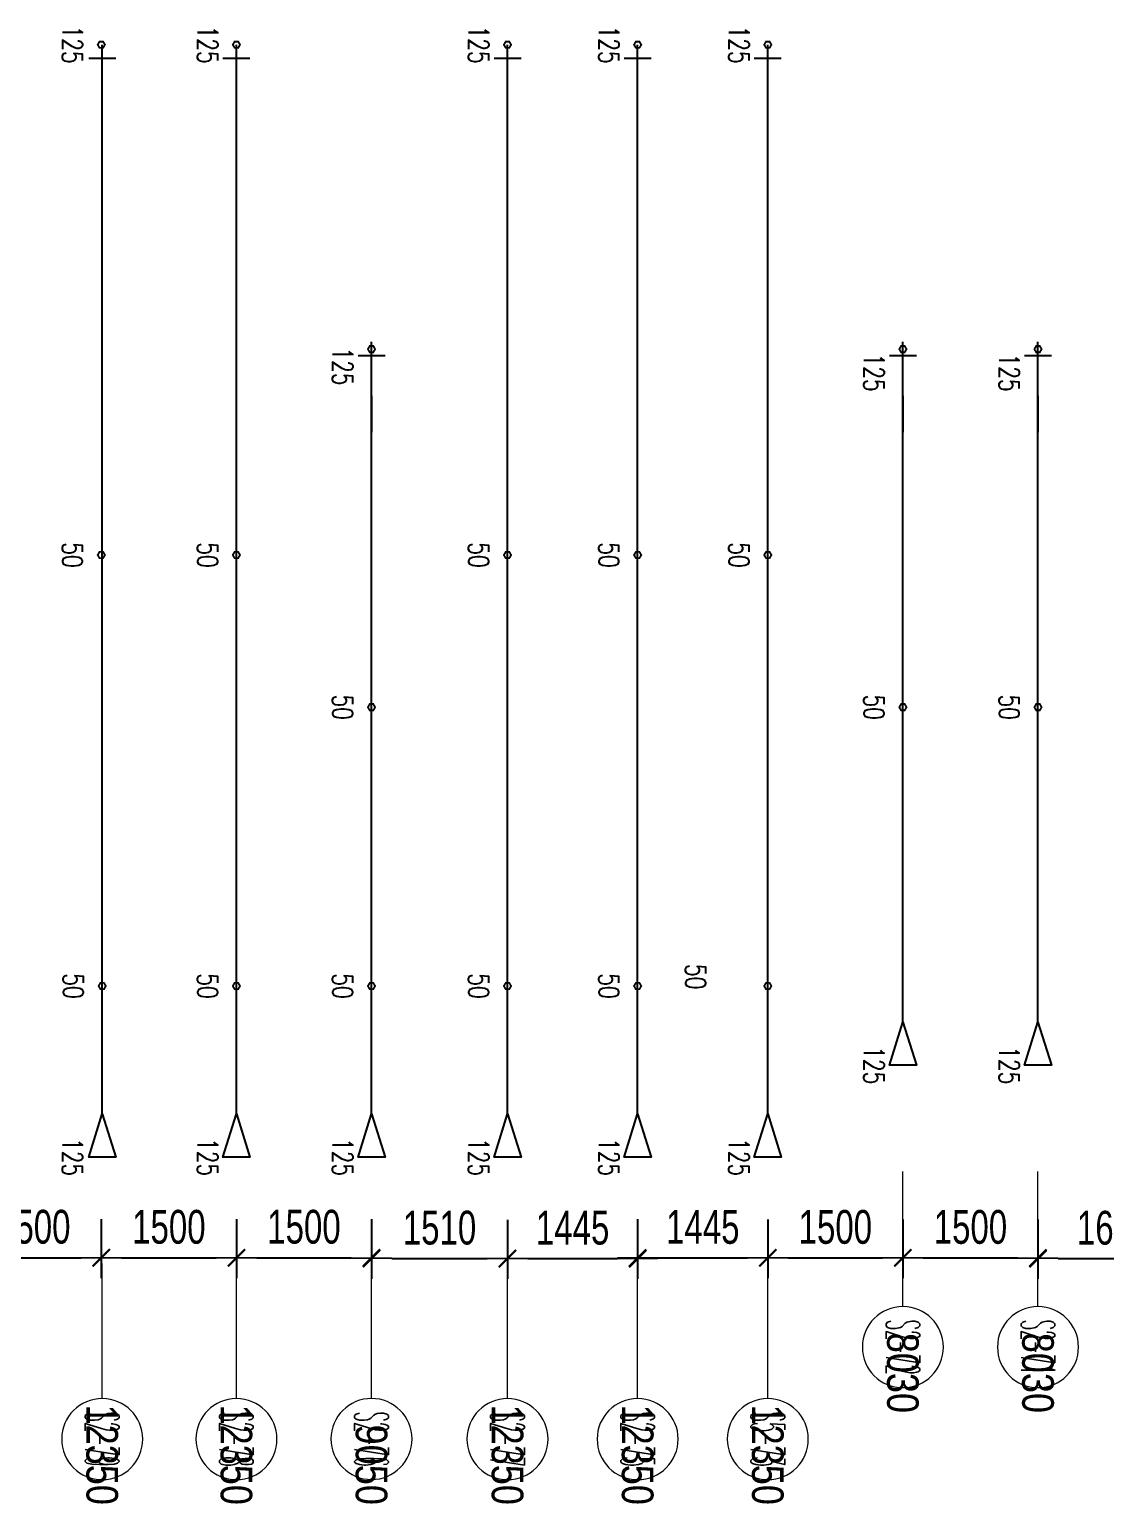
# Model space of a CAD drawing. Header units: millimetres. Extents: x 131700 to 589785, y -24154 to 46087.
# Drawn here: x 521002 to 532950, y 3405 to 19769 of the extents above; entities that cross this region are included whole.
import ezdxf
from ezdxf.enums import TextEntityAlignment as Align

# ---------------------------------------------------------------- set-up
doc = ezdxf.new("R2010")
doc.units = ezdxf.units.MM
doc.layers.get('0').update_dxf_attribs({"lineweight": 20})
doc.layers.get('Defpoints').update_dxf_attribs({"color": 151, "lineweight": 9})
doc.layers.add('ARES_TAG', color=3, linetype='Continuous')
doc.layers.add('NDC_S_TENDON', color=10, linetype='Continuous')
doc.layers.add('Current_plane_Column', color=7, linetype='Continuous', true_color=0x4b00ff)
doc.layers.add('NDC_LCAP', color=87, linetype='Continuous', plot=False)
for name, color, linetype, lineweight in [('NDC_S-ANNO', 7, 'Continuous', 20), ('NDC_S-TENDON', 6, 'Continuous', 35), ('NDC_S_DIM', 1, 'Continuous', 15), ('NDC_S_SYMBOL', 1, 'Continuous', 15)]:
    doc.layers.add(name, color=color, linetype=linetype, lineweight=lineweight)
doc.styles.add('ARES_BIGTEXT', font='VHARIALN.TTF')
doc.styles.add('ARES_ROMANS_0.36', font='romans.shx', dxfattribs={"width": 0.36, "bigfont": 'vns.shx'})
doc.styles.add('ARIAL', font='arial.ttf', dxfattribs={"width": 0.7})
doc.styles.add('NDC_ANNO', font='', dxfattribs={"width": 0.8})
doc.styles.get('NDC_ANNO').set_extended_font_data('Dotum')
doc.dimstyles.new('NDC_dim_150', dxfattribs={"dimscale": 150, "dimtxt": 2.5, "dimasz": 1.5, "dimexe": 1.5, "dimexo": 2.5, "dimgap": 1, "dimtad": 1, "dimdec": 0, "dimzin": 0, "dimdsep": 46, "dimtxsty": 'ARIAL', "dimblk": 'DIMMARK', "dimcen": 0.09, "dimdle": 1.2, "dimclrd": 1, "dimclre": 1, "dimclrt": 3, "dimadec": 0, "dimazin": 0, "dimtfac": 1, "dimtdec": 0, "dimtix": 1, "dimtofl": 0, "dimtmove": 0, "dimatfit": 3, "dimfxl": 4, "dimfxlon": 1, "dimtolj": 1, "dimtzin": 0, "dimarcsym": 0})

# ---------------------------------------------------------------- blocks, each defined once
blk = doc.blocks.new('*U691')
at = {"layer": 'NDC_S_SYMBOL', "color": 3}
blk.add_line((-8344, 0), (-6844, 0), dxfattribs=at)
blk.add_circle((-8794, 0), 450, dxfattribs=at)
at = {"layer": 'NDC_S_TENDON'}
for p, q in [((-4664, 0), (-3144, 0)), ((-3144, 0), (2787, 0)), ((2787, 0), (5686, 0)), ((5686, 0), (6686, 0)), ((6536, -150), (6536, 150))]:
    blk.add_line(p, q, dxfattribs=at)
blk.add_lwpolyline([(-5184, 0), (-5664, 150), (-5664, -150), (-5184, 0), (-4664, 0)], dxfattribs=at)
at = {"layer": 'ARES_TAG', "style": 'ARES_ROMANS_0.36', "width": 0.36}
blk.add_attdef('S3', text='', height=375, dxfattribs=at).set_placement((-8794, 0), align=Align.MIDDLE_CENTER)
at = {"layer": 'NDC_LCAP', "style": 'ARES_BIGTEXT'}
blk.add_attdef('L', text='', height=350, dxfattribs=at).set_placement((-9525, 0), align=Align.MIDDLE_RIGHT)
blk = doc.blocks.new('*U692')
at = {"layer": 'NDC_S_SYMBOL', "color": 3}
blk.add_line((-7323, 0), (-5823, 0), dxfattribs=at)
blk.add_circle((-7773, 0), 450, dxfattribs=at)
at = {"layer": 'NDC_S_TENDON'}
for p, q in [((-3644, 0), (-3144, 0)), ((-3144, 0), (2787, 0)), ((2787, 0), (2386, 0)), ((2386, 0), (3386, 0)), ((3236, -150), (3236, 150))]:
    blk.add_line(p, q, dxfattribs=at)
blk.add_lwpolyline([(-4164, 0), (-4644, 150), (-4644, -150), (-4164, 0), (-3644, 0)], dxfattribs=at)
at = {"layer": 'ARES_TAG', "style": 'ARES_ROMANS_0.36', "width": 0.36}
blk.add_attdef('S3', text='', height=375, dxfattribs=at).set_placement((-7773, 0), align=Align.MIDDLE_CENTER)
at = {"layer": 'NDC_LCAP', "style": 'ARES_BIGTEXT'}
blk.add_attdef('L', text='', height=350, dxfattribs=at).set_placement((-8504, 0), align=Align.MIDDLE_RIGHT)
blk = doc.blocks.new('*U699')
at = {"layer": 'NDC_S_SYMBOL', "color": 3}
blk.add_line((-7323, 0), (-5823, 0), dxfattribs=at)
blk.add_circle((-7773, 0), 450, dxfattribs=at)
at = {"layer": 'NDC_S_TENDON'}
for p, q in [((-3644, 0), (-3144, 0)), ((-3144, 0), (2787, 0)), ((2787, 0), (2386, 0)), ((2386, 0), (3386, 0)), ((3236, -150), (3236, 150))]:
    blk.add_line(p, q, dxfattribs=at)
blk.add_lwpolyline([(-4164, 0), (-4644, 150), (-4644, -150), (-4164, 0), (-3644, 0)], dxfattribs=at)
at = {"layer": 'ARES_TAG', "style": 'ARES_ROMANS_0.36', "width": 0.36}
blk.add_attdef('S3', text='', height=375, dxfattribs=at).set_placement((-7773, 0), align=Align.MIDDLE_CENTER)
at = {"layer": 'NDC_LCAP', "style": 'ARES_BIGTEXT'}
blk.add_attdef('L', text='', height=350, dxfattribs=at).set_placement((-8504, 0), align=Align.MIDDLE_RIGHT)
blk = doc.blocks.new('*U770')
at = {"layer": 'NDC_S_SYMBOL', "color": 3}
blk.add_line((-8344, 0), (-6844, 0), dxfattribs=at)
blk.add_circle((-8794, 0), 450, dxfattribs=at)
at = {"layer": 'NDC_S_TENDON'}
for p, q in [((-4664, 0), (-3144, 0)), ((-3144, 0), (2787, 0)), ((2787, 0), (5686, 0)), ((5686, 0), (6686, 0)), ((6536, -150), (6536, 150))]:
    blk.add_line(p, q, dxfattribs=at)
blk.add_lwpolyline([(-5184, 0), (-5664, 150), (-5664, -150), (-5184, 0), (-4664, 0)], dxfattribs=at)
at = {"layer": 'ARES_TAG', "style": 'ARES_ROMANS_0.36', "width": 0.36}
blk.add_attdef('S3', text='', height=375, dxfattribs=at).set_placement((-8794, 0), align=Align.MIDDLE_CENTER)
at = {"layer": 'NDC_LCAP', "style": 'ARES_BIGTEXT'}
blk.add_attdef('L', text='', height=350, dxfattribs=at).set_placement((-9525, 0), align=Align.MIDDLE_RIGHT)
blk = doc.blocks.new('*U759')
at = {"layer": 'NDC_S_SYMBOL', "color": 3}
blk.add_line((-8344, 0), (-6844, 0), dxfattribs=at)
blk.add_circle((-8794, 0), 450, dxfattribs=at)
at = {"layer": 'NDC_S_TENDON'}
for p, q in [((-4664, 0), (-3144, 0)), ((-3144, 0), (2787, 0)), ((2787, 0), (5686, 0)), ((5686, 0), (6686, 0)), ((6536, -150), (6536, 150))]:
    blk.add_line(p, q, dxfattribs=at)
blk.add_lwpolyline([(-5184, 0), (-5664, 150), (-5664, -150), (-5184, 0), (-4664, 0)], dxfattribs=at)
at = {"layer": 'ARES_TAG', "style": 'ARES_ROMANS_0.36', "width": 0.36}
blk.add_attdef('S3', text='', height=375, dxfattribs=at).set_placement((-8794, 0), align=Align.MIDDLE_CENTER)
at = {"layer": 'NDC_LCAP', "style": 'ARES_BIGTEXT'}
blk.add_attdef('L', text='', height=350, dxfattribs=at).set_placement((-9525, 0), align=Align.MIDDLE_RIGHT)
blk = doc.blocks.new('*U760')
at = {"layer": 'NDC_S_SYMBOL', "color": 3}
blk.add_line((-8344, 0), (-6844, 0), dxfattribs=at)
blk.add_circle((-8794, 0), 450, dxfattribs=at)
at = {"layer": 'NDC_S_TENDON'}
for p, q in [((-4664, 0), (-3144, 0)), ((-3144, 0), (2787, 0)), ((2787, 0), (5686, 0)), ((5686, 0), (6686, 0)), ((6536, -150), (6536, 150))]:
    blk.add_line(p, q, dxfattribs=at)
blk.add_lwpolyline([(-5184, 0), (-5664, 150), (-5664, -150), (-5184, 0), (-4664, 0)], dxfattribs=at)
at = {"layer": 'ARES_TAG', "style": 'ARES_ROMANS_0.36', "width": 0.36}
blk.add_attdef('S3', text='', height=375, dxfattribs=at).set_placement((-8794, 0), align=Align.MIDDLE_CENTER)
at = {"layer": 'NDC_LCAP', "style": 'ARES_BIGTEXT'}
blk.add_attdef('L', text='', height=350, dxfattribs=at).set_placement((-9525, 0), align=Align.MIDDLE_RIGHT)
blk = doc.blocks.new('*U697')
at = {"layer": 'NDC_S_SYMBOL', "color": 3}
blk.add_line((-8343, 0), (-6843, 0), dxfattribs=at)
blk.add_circle((-8793, 0), 450, dxfattribs=at)
at = {"layer": 'NDC_S_TENDON'}
for p, q in [((-4664, 0), (-3144, 0)), ((-3144, 0), (2787, 0)), ((2787, 0), (2386, 0)), ((2386, 0), (3386, 0)), ((3236, -150), (3236, 150))]:
    blk.add_line(p, q, dxfattribs=at)
blk.add_lwpolyline([(-5184, 0), (-5664, 150), (-5664, -150), (-5184, 0), (-4664, 0)], dxfattribs=at)
at = {"layer": 'ARES_TAG', "style": 'ARES_ROMANS_0.36', "width": 0.36}
blk.add_attdef('S3', text='', height=375, dxfattribs=at).set_placement((-8793, 0), align=Align.MIDDLE_CENTER)
at = {"layer": 'NDC_LCAP', "style": 'ARES_BIGTEXT'}
blk.add_attdef('L', text='', height=350, dxfattribs=at).set_placement((-9524, 0), align=Align.MIDDLE_RIGHT)
blk = doc.blocks.new('*U698')
at = {"layer": 'NDC_S_SYMBOL', "color": 3}
blk.add_line((-8344, 0), (-6844, 0), dxfattribs=at)
blk.add_circle((-8794, 0), 450, dxfattribs=at)
at = {"layer": 'NDC_S_TENDON'}
for p, q in [((-4664, 0), (-3144, 0)), ((-3144, 0), (2787, 0)), ((2787, 0), (5686, 0)), ((5686, 0), (6686, 0)), ((6536, -150), (6536, 150))]:
    blk.add_line(p, q, dxfattribs=at)
blk.add_lwpolyline([(-5184, 0), (-5664, 150), (-5664, -150), (-5184, 0), (-4664, 0)], dxfattribs=at)
at = {"layer": 'ARES_TAG', "style": 'ARES_ROMANS_0.36', "width": 0.36}
blk.add_attdef('S3', text='', height=375, dxfattribs=at).set_placement((-8794, 0), align=Align.MIDDLE_CENTER)
at = {"layer": 'NDC_LCAP', "style": 'ARES_BIGTEXT'}
blk.add_attdef('L', text='', height=350, dxfattribs=at).set_placement((-9525, 0), align=Align.MIDDLE_RIGHT)
blk = doc.blocks.new('TDY')
at = {"layer": 'NDC_S-TENDON', "linetype": 'Continuous'}
for points, elevation in [([(13090, 10100, 20, 20, 0), (13070, 10135, 20, 20, 0), (13030, 10135, 20, 20, 0), (13010, 10100, 20, 20, 0), (13030, 10065, 20, 20, 0), (13070, 10065, 20, 20, 0)], 2875), ([(13090, 10100, 20, 20, 0), (13070, 10135, 20, 20, 0), (13030, 10135, 20, 20, 0), (13010, 10100, 20, 20, 0), (13030, 10065, 20, 20, 0), (13070, 10065, 20, 20, 0)], 2875), ([(13090, 10100, 20, 20, 0), (13070, 10134, 20, 20, 0), (13030, 10134, 20, 20, 0), (13010, 10100, 20, 20, 0), (13030, 10065, 20, 20, 0), (13070, 10065, 20, 20, 0)], 2875), ([(13090, 10100, 20, 20, 0), (13070, 10134, 20, 20, 0), (13030, 10134, 20, 20, 0), (13010, 10100, 20, 20, 0), (13030, 10065, 20, 20, 0), (13070, 10065, 20, 20, 0)], 2875), ([(14590, 10100, 20, 20, 0), (14570, 10134, 20, 20, 0), (14530, 10134, 20, 20, 0), (14510, 10100, 20, 20, 0), (14530, 10065, 20, 20, 0), (14570, 10065, 20, 20, 0)], 2875), ([(14590, 10100, 20, 20, 0), (14570, 10134, 20, 20, 0), (14530, 10134, 20, 20, 0), (14510, 10100, 20, 20, 0), (14530, 10065, 20, 20, 0), (14570, 10065, 20, 20, 0)], 2875), ([(14590, 10099, 20, 20, 0), (14570, 10134, 20, 20, 0), (14530, 10134, 20, 20, 0), (14510, 10099, 20, 20, 0), (14530, 10065, 20, 20, 0), (14570, 10065, 20, 20, 0)], 2875), ([(14590, 10099, 20, 20, 0), (14570, 10134, 20, 20, 0), (14530, 10134, 20, 20, 0), (14510, 10099, 20, 20, 0), (14530, 10065, 20, 20, 0), (14570, 10065, 20, 20, 0)], 2875), ([(17600, 10100, 20, 20, 0), (17580, 10134, 20, 20, 0), (17540, 10134, 20, 20, 0), (17520, 10100, 20, 20, 0), (17540, 10065, 20, 20, 0), (17580, 10065, 20, 20, 0)], 2875), ([(17600, 10100, 20, 20, 0), (17580, 10134, 20, 20, 0), (17540, 10134, 20, 20, 0), (17520, 10100, 20, 20, 0), (17540, 10065, 20, 20, 0), (17580, 10065, 20, 20, 0)], 2875), ([(17600, 10099, 20, 20, 0), (17580, 10134, 20, 20, 0), (17540, 10134, 20, 20, 0), (17520, 10099, 20, 20, 0), (17540, 10065, 20, 20, 0), (17580, 10065, 20, 20, 0)], 2875), ([(17600, 10099, 20, 20, 0), (17580, 10134, 20, 20, 0), (17540, 10134, 20, 20, 0), (17520, 10099, 20, 20, 0), (17540, 10065, 20, 20, 0), (17580, 10065, 20, 20, 0)], 2875), ([(19045, 10100, 20, 20, 0), (19025, 10134, 20, 20, 0), (18985, 10134, 20, 20, 0), (18965, 10100, 20, 20, 0), (18985, 10065, 20, 20, 0), (19025, 10065, 20, 20, 0)], 2875), ([(19045, 10100, 20, 20, 0), (19025, 10134, 20, 20, 0), (18985, 10134, 20, 20, 0), (18965, 10100, 20, 20, 0), (18985, 10065, 20, 20, 0), (19025, 10065, 20, 20, 0)], 2875), ([(19045, 10099, 20, 20, 0), (19025, 10134, 20, 20, 0), (18985, 10134, 20, 20, 0), (18965, 10099, 20, 20, 0), (18985, 10065, 20, 20, 0), (19025, 10065, 20, 20, 0)], 2875), ([(19045, 10099, 20, 20, 0), (19025, 10134, 20, 20, 0), (18985, 10134, 20, 20, 0), (18965, 10099, 20, 20, 0), (18985, 10065, 20, 20, 0), (19025, 10065, 20, 20, 0)], 2875), ([(20490, 10100, 20, 20, 0), (20470, 10134, 20, 20, 0), (20430, 10134, 20, 20, 0), (20410, 10100, 20, 20, 0), (20430, 10065, 20, 20, 0), (20470, 10065, 20, 20, 0)], 2875), ([(20490, 10100, 20, 20, 0), (20470, 10134, 20, 20, 0), (20430, 10134, 20, 20, 0), (20410, 10100, 20, 20, 0), (20430, 10065, 20, 20, 0), (20470, 10065, 20, 20, 0)], 2875), ([(20490, 10099, 20, 20, 0), (20470, 10134, 20, 20, 0), (20430, 10134, 20, 20, 0), (20410, 10099, 20, 20, 0), (20430, 10065, 20, 20, 0), (20470, 10065, 20, 20, 0)], 2875), ([(20490, 10099, 20, 20, 0), (20470, 10134, 20, 20, 0), (20430, 10134, 20, 20, 0), (20410, 10099, 20, 20, 0), (20430, 10065, 20, 20, 0), (20470, 10065, 20, 20, 0)], 2875), ([(16090, 6720, 20, 20, 0), (16070, 6755, 20, 20, 0), (16030, 6755, 20, 20, 0), (16010, 6720, 20, 20, 0), (16030, 6685, 20, 20, 0), (16070, 6685, 20, 20, 0)], 2875), ([(16090, 6720, 20, 20, 0), (16070, 6755, 20, 20, 0), (16030, 6755, 20, 20, 0), (16010, 6720, 20, 20, 0), (16030, 6685, 20, 20, 0), (16070, 6685, 20, 20, 0)], 2875), ([(16090, 6720, 20, 20, 0), (16070, 6754, 20, 20, 0), (16030, 6754, 20, 20, 0), (16010, 6720, 20, 20, 0), (16030, 6685, 20, 20, 0), (16070, 6685, 20, 20, 0)], 2875), ([(16090, 6720, 20, 20, 0), (16070, 6754, 20, 20, 0), (16030, 6754, 20, 20, 0), (16010, 6720, 20, 20, 0), (16030, 6685, 20, 20, 0), (16070, 6685, 20, 20, 0)], 2875), ([(21990, 6720, 20, 20, 0), (21970, 6755, 20, 20, 0), (21930, 6755, 20, 20, 0), (21910, 6720, 20, 20, 0), (21930, 6685, 20, 20, 0), (21970, 6685, 20, 20, 0)], 2875), ([(21990, 6720, 20, 20, 0), (21970, 6755, 20, 20, 0), (21930, 6755, 20, 20, 0), (21910, 6720, 20, 20, 0), (21930, 6685, 20, 20, 0), (21970, 6685, 20, 20, 0)], 2875), ([(21990, 6720, 20, 20, 0), (21970, 6754, 20, 20, 0), (21930, 6754, 20, 20, 0), (21910, 6720, 20, 20, 0), (21930, 6685, 20, 20, 0), (21970, 6685, 20, 20, 0)], 2875), ([(21990, 6720, 20, 20, 0), (21970, 6754, 20, 20, 0), (21930, 6754, 20, 20, 0), (21910, 6720, 20, 20, 0), (21930, 6685, 20, 20, 0), (21970, 6685, 20, 20, 0)], 2875), ([(23490, 6720, 20, 20, 0), (23470, 6755, 20, 20, 0), (23430, 6755, 20, 20, 0), (23410, 6720, 20, 20, 0), (23430, 6685, 20, 20, 0), (23470, 6685, 20, 20, 0)], 2875), ([(23490, 6720, 20, 20, 0), (23470, 6755, 20, 20, 0), (23430, 6755, 20, 20, 0), (23410, 6720, 20, 20, 0), (23430, 6685, 20, 20, 0), (23470, 6685, 20, 20, 0)], 2875), ([(23490, 6720, 20, 20, 0), (23470, 6754, 20, 20, 0), (23430, 6754, 20, 20, 0), (23410, 6720, 20, 20, 0), (23430, 6685, 20, 20, 0), (23470, 6685, 20, 20, 0)], 2875), ([(23490, 6720, 20, 20, 0), (23470, 6754, 20, 20, 0), (23430, 6754, 20, 20, 0), (23410, 6720, 20, 20, 0), (23430, 6685, 20, 20, 0), (23470, 6685, 20, 20, 0)], 2875), ([(13090, 4435, 20, 20, 0), (13070, 4470, 20, 20, 0), (13030, 4470, 20, 20, 0), (13010, 4435, 20, 20, 0), (13030, 4400, 20, 20, 0), (13070, 4400, 20, 20, 0)], 2800), ([(13090, 4435, 20, 20, 0), (13070, 4470, 20, 20, 0), (13030, 4470, 20, 20, 0), (13010, 4435, 20, 20, 0), (13030, 4400, 20, 20, 0), (13070, 4400, 20, 20, 0)], 2800), ([(13090, 4435, 20, 20, 0), (13070, 4469, 20, 20, 0), (13030, 4469, 20, 20, 0), (13010, 4435, 20, 20, 0), (13030, 4400, 20, 20, 0), (13070, 4400, 20, 20, 0)], 2800), ([(13090, 4435, 20, 20, 0), (13070, 4469, 20, 20, 0), (13030, 4469, 20, 20, 0), (13010, 4435, 20, 20, 0), (13030, 4400, 20, 20, 0), (13070, 4400, 20, 20, 0)], 2800), ([(14590, 4435, 20, 20, 0), (14570, 4469, 20, 20, 0), (14530, 4469, 20, 20, 0), (14510, 4435, 20, 20, 0), (14530, 4400, 20, 20, 0), (14570, 4400, 20, 20, 0)], 2800), ([(14590, 4435, 20, 20, 0), (14570, 4469, 20, 20, 0), (14530, 4469, 20, 20, 0), (14510, 4435, 20, 20, 0), (14530, 4400, 20, 20, 0), (14570, 4400, 20, 20, 0)], 2800), ([(14590, 4434, 20, 20, 0), (14570, 4469, 20, 20, 0), (14530, 4469, 20, 20, 0), (14510, 4434, 20, 20, 0), (14530, 4400, 20, 20, 0), (14570, 4400, 20, 20, 0)], 2800), ([(14590, 4434, 20, 20, 0), (14570, 4469, 20, 20, 0), (14530, 4469, 20, 20, 0), (14510, 4434, 20, 20, 0), (14530, 4400, 20, 20, 0), (14570, 4400, 20, 20, 0)], 2800), ([(17600, 4435, 20, 20, 0), (17580, 4469, 20, 20, 0), (17540, 4469, 20, 20, 0), (17520, 4435, 20, 20, 0), (17540, 4400, 20, 20, 0), (17580, 4400, 20, 20, 0)], 2800), ([(17600, 4435, 20, 20, 0), (17580, 4469, 20, 20, 0), (17540, 4469, 20, 20, 0), (17520, 4435, 20, 20, 0), (17540, 4400, 20, 20, 0), (17580, 4400, 20, 20, 0)], 2800), ([(17600, 4434, 20, 20, 0), (17580, 4469, 20, 20, 0), (17540, 4469, 20, 20, 0), (17520, 4434, 20, 20, 0), (17540, 4400, 20, 20, 0), (17580, 4400, 20, 20, 0)], 2800), ([(17600, 4434, 20, 20, 0), (17580, 4469, 20, 20, 0), (17540, 4469, 20, 20, 0), (17520, 4434, 20, 20, 0), (17540, 4400, 20, 20, 0), (17580, 4400, 20, 20, 0)], 2800), ([(19045, 4435, 20, 20, 0), (19025, 4469, 20, 20, 0), (18985, 4469, 20, 20, 0), (18965, 4435, 20, 20, 0), (18985, 4400, 20, 20, 0), (19025, 4400, 20, 20, 0)], 2800), ([(19045, 4435, 20, 20, 0), (19025, 4469, 20, 20, 0), (18985, 4469, 20, 20, 0), (18965, 4435, 20, 20, 0), (18985, 4400, 20, 20, 0), (19025, 4400, 20, 20, 0)], 2800), ([(19045, 4434, 20, 20, 0), (19025, 4469, 20, 20, 0), (18985, 4469, 20, 20, 0), (18965, 4434, 20, 20, 0), (18985, 4400, 20, 20, 0), (19025, 4400, 20, 20, 0)], 2800), ([(19045, 4434, 20, 20, 0), (19025, 4469, 20, 20, 0), (18985, 4469, 20, 20, 0), (18965, 4434, 20, 20, 0), (18985, 4400, 20, 20, 0), (19025, 4400, 20, 20, 0)], 2800), ([(20490, 4435, 20, 20, 0), (20470, 4469, 20, 20, 0), (20430, 4469, 20, 20, 0), (20410, 4435, 20, 20, 0), (20430, 4400, 20, 20, 0), (20470, 4400, 20, 20, 0)], 2800), ([(20490, 4435, 20, 20, 0), (20470, 4469, 20, 20, 0), (20430, 4469, 20, 20, 0), (20410, 4435, 20, 20, 0), (20430, 4400, 20, 20, 0), (20470, 4400, 20, 20, 0)], 2800), ([(20490, 4434, 20, 20, 0), (20470, 4469, 20, 20, 0), (20430, 4469, 20, 20, 0), (20410, 4434, 20, 20, 0), (20430, 4400, 20, 20, 0), (20470, 4400, 20, 20, 0)], 2800), ([(20490, 4434, 20, 20, 0), (20470, 4469, 20, 20, 0), (20430, 4469, 20, 20, 0), (20410, 4434, 20, 20, 0), (20430, 4400, 20, 20, 0), (20470, 4400, 20, 20, 0)], 2800), ([(16090, 2745, 20, 20, 0), (16070, 2780, 20, 20, 0), (16030, 2780, 20, 20, 0), (16010, 2745, 20, 20, 0), (16030, 2710, 20, 20, 0), (16070, 2710, 20, 20, 0)], 2800), ([(16090, 2745, 20, 20, 0), (16070, 2780, 20, 20, 0), (16030, 2780, 20, 20, 0), (16010, 2745, 20, 20, 0), (16030, 2710, 20, 20, 0), (16070, 2710, 20, 20, 0)], 2800), ([(16090, 2745, 20, 20, 0), (16070, 2779, 20, 20, 0), (16030, 2779, 20, 20, 0), (16010, 2745, 20, 20, 0), (16030, 2710, 20, 20, 0), (16070, 2710, 20, 20, 0)], 2800), ([(16090, 2745, 20, 20, 0), (16070, 2779, 20, 20, 0), (16030, 2779, 20, 20, 0), (16010, 2745, 20, 20, 0), (16030, 2710, 20, 20, 0), (16070, 2710, 20, 20, 0)], 2800), ([(21990, 2745, 20, 20, 0), (21970, 2780, 20, 20, 0), (21930, 2780, 20, 20, 0), (21910, 2745, 20, 20, 0), (21930, 2710, 20, 20, 0), (21970, 2710, 20, 20, 0)], 2800), ([(21990, 2745, 20, 20, 0), (21970, 2780, 20, 20, 0), (21930, 2780, 20, 20, 0), (21910, 2745, 20, 20, 0), (21930, 2710, 20, 20, 0), (21970, 2710, 20, 20, 0)], 2800), ([(21990, 2745, 20, 20, 0), (21970, 2779, 20, 20, 0), (21930, 2779, 20, 20, 0), (21910, 2745, 20, 20, 0), (21930, 2710, 20, 20, 0), (21970, 2710, 20, 20, 0)], 2800), ([(21990, 2745, 20, 20, 0), (21970, 2779, 20, 20, 0), (21930, 2779, 20, 20, 0), (21910, 2745, 20, 20, 0), (21930, 2710, 20, 20, 0), (21970, 2710, 20, 20, 0)], 2800), ([(23490, 2745, 20, 20, 0), (23470, 2780, 20, 20, 0), (23430, 2780, 20, 20, 0), (23410, 2745, 20, 20, 0), (23430, 2710, 20, 20, 0), (23470, 2710, 20, 20, 0)], 2800), ([(23490, 2745, 20, 20, 0), (23470, 2780, 20, 20, 0), (23430, 2780, 20, 20, 0), (23410, 2745, 20, 20, 0), (23430, 2710, 20, 20, 0), (23470, 2710, 20, 20, 0)], 2800), ([(23490, 2745, 20, 20, 0), (23470, 2779, 20, 20, 0), (23430, 2779, 20, 20, 0), (23410, 2745, 20, 20, 0), (23430, 2710, 20, 20, 0), (23470, 2710, 20, 20, 0)], 2800), ([(23490, 2745, 20, 20, 0), (23470, 2779, 20, 20, 0), (23430, 2779, 20, 20, 0), (23410, 2745, 20, 20, 0), (23430, 2710, 20, 20, 0), (23470, 2710, 20, 20, 0)], 2800), ([(13100, -350, 20, 20, 0), (13080, -316, 20, 20, 0), (13040, -316, 20, 20, 0), (13020, -350, 20, 20, 0), (13040, -385, 20, 20, 0), (13080, -385, 20, 20, 0)], 8), ([(13100, -350, 20, 20, 0), (13080, -316, 20, 20, 0), (13040, -316, 20, 20, 0), (13020, -350, 20, 20, 0), (13040, -385, 20, 20, 0), (13080, -385, 20, 20, 0)], 8), ([(14590, -350, 20, 20, 0), (14570, -316, 20, 20, 0), (14530, -316, 20, 20, 0), (14510, -350, 20, 20, 0), (14530, -385, 20, 20, 0), (14570, -385, 20, 20, 0)], 0), ([(14590, -350, 20, 20, 0), (14570, -316, 20, 20, 0), (14530, -316, 20, 20, 0), (14510, -350, 20, 20, 0), (14530, -385, 20, 20, 0), (14570, -385, 20, 20, 0)], 0), ([(16090, -350, 20, 20, 0), (16070, -316, 20, 20, 0), (16030, -316, 20, 20, 0), (16010, -350, 20, 20, 0), (16030, -385, 20, 20, 0), (16070, -385, 20, 20, 0)], 0), ([(16090, -350, 20, 20, 0), (16070, -316, 20, 20, 0), (16030, -316, 20, 20, 0), (16010, -350, 20, 20, 0), (16030, -385, 20, 20, 0), (16070, -385, 20, 20, 0)], 0), ([(17600, -350, 20, 20, 0), (17580, -316, 20, 20, 0), (17540, -316, 20, 20, 0), (17520, -350, 20, 20, 0), (17540, -385, 20, 20, 0), (17580, -385, 20, 20, 0)], -34), ([(17600, -350, 20, 20, 0), (17580, -316, 20, 20, 0), (17540, -316, 20, 20, 0), (17520, -350, 20, 20, 0), (17540, -385, 20, 20, 0), (17580, -385, 20, 20, 0)], -34), ([(19045, -350, 20, 20, 0), (19025, -316, 20, 20, 0), (18985, -316, 20, 20, 0), (18965, -350, 20, 20, 0), (18985, -385, 20, 20, 0), (19025, -385, 20, 20, 0)], 0), ([(19045, -350, 20, 20, 0), (19025, -316, 20, 20, 0), (18985, -316, 20, 20, 0), (18965, -350, 20, 20, 0), (18985, -385, 20, 20, 0), (19025, -385, 20, 20, 0)], 0), ([(20490, -350, 20, 20, 0), (20470, -316, 20, 20, 0), (20430, -316, 20, 20, 0), (20410, -350, 20, 20, 0), (20430, -385, 20, 20, 0), (20470, -385, 20, 20, 0)], 0), ([(20490, -350, 20, 20, 0), (20470, -316, 20, 20, 0), (20430, -316, 20, 20, 0), (20410, -350, 20, 20, 0), (20430, -385, 20, 20, 0), (20470, -385, 20, 20, 0)], 0)]:
    blk.add_lwpolyline(points, format="xyseb", close=True, dxfattribs=dict(at, elevation=elevation))
ref = blk.add_blockref('*U770', (13060, 3414, 2875), dxfattribs=dict(xscale=-1, rotation=270))
ref.add_attrib('L', '12350', dxfattribs={"layer": 'NDC_LCAP', "height": 350, "rotation": 270, "style": 'ARES_BIGTEXT'}).set_placement((13060, -6111, 2875), align=Align.MIDDLE_RIGHT)
ref.add_attrib('S3', 'S2-79', dxfattribs={"layer": 'ARES_TAG', "height": 375, "rotation": 270, "style": 'ARES_ROMANS_0.36', "width": 0.36}).set_placement((13060, -5380, 2875), align=Align.MIDDLE_CENTER)
ref = blk.add_blockref('*U759', (14550, 3414, 2867), dxfattribs=dict(xscale=-1, rotation=270))
ref.add_attrib('L', '12350', dxfattribs={"layer": 'NDC_LCAP', "height": 350, "rotation": 270, "style": 'ARES_BIGTEXT'}).set_placement((14550, -6111, 2867), align=Align.MIDDLE_RIGHT)
ref.add_attrib('S3', 'S2-78', dxfattribs={"layer": 'ARES_TAG', "height": 375, "rotation": 270, "style": 'ARES_ROMANS_0.36', "width": 0.36}).set_placement((14550, -5380, 2867), align=Align.MIDDLE_CENTER)
ref = blk.add_blockref('*U760', (17560, 3414, 2817), dxfattribs=dict(xscale=-1, rotation=270))
ref.add_attrib('L', '12350', dxfattribs={"layer": 'NDC_LCAP', "height": 350, "rotation": 270, "style": 'ARES_BIGTEXT'}).set_placement((17560, -6111, 2817), align=Align.MIDDLE_RIGHT)
ref.add_attrib('S3', 'S2-77', dxfattribs={"layer": 'ARES_TAG', "height": 375, "rotation": 270, "style": 'ARES_ROMANS_0.36', "width": 0.36}).set_placement((17560, -5380, 2817), align=Align.MIDDLE_CENTER)
ref = blk.add_blockref('*U698', (19005, 3414, 2851), dxfattribs=dict(xscale=-1, rotation=270))
ref.add_attrib('L', '12350', dxfattribs={"layer": 'NDC_LCAP', "height": 350, "rotation": 270, "style": 'ARES_BIGTEXT'}).set_placement((19005, -6111, 2851), align=Align.MIDDLE_RIGHT)
ref.add_attrib('S3', 'S2-75', dxfattribs={"layer": 'ARES_TAG', "height": 375, "rotation": 270, "style": 'ARES_ROMANS_0.36', "width": 0.36}).set_placement((19005, -5380, 2851), align=Align.MIDDLE_CENTER)
ref = blk.add_blockref('*U691', (20450, 3414, 2875), dxfattribs=dict(xscale=-1, rotation=270))
ref.add_attrib('L', '12350', dxfattribs={"layer": 'NDC_LCAP', "height": 350, "rotation": 270, "style": 'ARES_BIGTEXT'}).set_placement((20450, -6111, 2875), align=Align.MIDDLE_RIGHT)
ref.add_attrib('S3', 'S5-73', dxfattribs={"layer": 'ARES_TAG', "height": 375, "rotation": 270, "style": 'ARES_ROMANS_0.36', "width": 0.36}).set_placement((20450, -5380, 2875), align=Align.MIDDLE_CENTER)
ref = blk.add_blockref('*U697', (16050, 3414, 2874), dxfattribs=dict(xscale=-1, rotation=270))
ref.add_attrib('L', '9050', dxfattribs={"layer": 'NDC_LCAP', "height": 350, "rotation": 270, "style": 'ARES_BIGTEXT'}).set_placement((16050, -6111, 2874), align=Align.MIDDLE_RIGHT)
ref.add_attrib('S3', 'S2-76', dxfattribs={"layer": 'ARES_TAG', "height": 375, "rotation": 270, "style": 'ARES_ROMANS_0.36', "width": 0.36}).set_placement((16050, -5380, 2874), align=Align.MIDDLE_CENTER)
ref = blk.add_blockref('*U692', (21950, 3414, 2875), dxfattribs=dict(xscale=-1, rotation=270))
ref.add_attrib('L', '8030', dxfattribs={"layer": 'NDC_LCAP', "height": 350, "rotation": 270, "style": 'ARES_BIGTEXT'}).set_placement((21950, -5091, 2875), align=Align.MIDDLE_RIGHT)
ref.add_attrib('S3', 'S2-72', dxfattribs={"layer": 'ARES_TAG', "height": 375, "rotation": 270, "style": 'ARES_ROMANS_0.36', "width": 0.36}).set_placement((21950, -4360, 2875), align=Align.MIDDLE_CENTER)
ref = blk.add_blockref('*U699', (23450, 3414, 2875), dxfattribs=dict(xscale=-1, rotation=270))
ref.add_attrib('L', '8030', dxfattribs={"layer": 'NDC_LCAP', "height": 350, "rotation": 270, "style": 'ARES_BIGTEXT'}).set_placement((23450, -5091, 2875), align=Align.MIDDLE_RIGHT)
ref.add_attrib('S3', 'S2-71', dxfattribs={"layer": 'ARES_TAG', "height": 375, "rotation": 270, "style": 'ARES_ROMANS_0.36', "width": 0.36}).set_placement((23450, -4360, 2875), align=Align.MIDDLE_CENTER)
at = {"layer": 'NDC_S-ANNO', "linetype": 'Continuous', "char_height": 225, "attachment_point": 5, "rotation": 270, "line_spacing_factor": 0.75, "style": 'NDC_ANNO'}
for s, insert in [('\\FSTANDARD.shx;125', (12730, 10100, 2875)), ('\\FSTANDARD.shx;125', (12730, 10100, 2875)), ('\\FSTANDARD.shx;125', (14230, 10100, 2875)), ('\\FSTANDARD.shx;125', (14230, 10099, 2875)), ('\\FSTANDARD.shx;125', (17240, 10100, 2875)), ('\\FSTANDARD.shx;125', (17240, 10099, 2875)), ('\\FSTANDARD.shx;125', (18685, 10100, 2875)), ('\\FSTANDARD.shx;125', (18685, 10099, 2875)), ('\\FSTANDARD.shx;125', (20130, 10100, 2875)), ('\\FSTANDARD.shx;125', (20130, 10099, 2875)), ('\\FSTANDARD.shx;125', (15730, 6527, 2875)), ('\\FSTANDARD.shx;125', (15730, 6527, 2875)), ('\\FSTANDARD.shx;125', (21630, 6460, 2875)), ('\\FSTANDARD.shx;125', (21630, 6459, 2875)), ('\\FSTANDARD.shx;125', (23130, 6460, 2875)), ('\\FSTANDARD.shx;125', (23130, 6459, 2875)), ('\\FSTANDARD.shx;50', (12730, 4435, 2800)), ('\\FSTANDARD.shx;50', (12730, 4435, 2800)), ('\\FSTANDARD.shx;50', (14230, 4435, 2800)), ('\\FSTANDARD.shx;50', (14230, 4434, 2800)), ('\\FSTANDARD.shx;50', (17240, 4435, 2800)), ('\\FSTANDARD.shx;50', (17240, 4434, 2800)), ('\\FSTANDARD.shx;50', (18685, 4435, 2800)), ('\\FSTANDARD.shx;50', (18685, 4434, 2800)), ('\\FSTANDARD.shx;50', (20130, 4435, 2800)), ('\\FSTANDARD.shx;50', (20130, 4434, 2800)), ('\\FSTANDARD.shx;50', (15730, 2745, 2800)), ('\\FSTANDARD.shx;50', (15730, 2745, 2800)), ('\\FSTANDARD.shx;50', (21630, 2745, 2800)), ('\\FSTANDARD.shx;50', (21630, 2745, 2800)), ('\\FSTANDARD.shx;50', (23130, 2745, 2800)), ('\\FSTANDARD.shx;50', (23130, 2745, 2800)), ('{\\Fstandard|c129;5\\Fstandard|c0;0}', (19650, -247, 0)), ('\\FSTANDARD.shx;50', (12740, -350, 24)), ('\\FSTANDARD.shx;50', (14230, -350, 17)), ('\\FSTANDARD.shx;50', (15730, -350, 23)), ('\\FSTANDARD.shx;50', (17240, -350, -34)), ('\\FSTANDARD.shx;50', (18685, -350, 0)), ('\\FSTANDARD.shx;125', (21630, -1230, 2875)), ('\\FSTANDARD.shx;125', (21630, -1230, 2875)), ('\\FSTANDARD.shx;125', (23130, -1230, 2875)), ('\\FSTANDARD.shx;125', (23130, -1230, 2875)), ('\\FSTANDARD.shx;125', (12730, -2250)), ('\\FSTANDARD.shx;125', (14230, -2250)), ('\\FSTANDARD.shx;125', (15730, -2250)), ('\\FSTANDARD.shx;125', (17240, -2250)), ('\\FSTANDARD.shx;125', (18685, -2250)), ('\\FSTANDARD.shx;125', (20130, -2250))]:
    blk.add_mtext(s, dxfattribs=dict(at, insert=insert))
blk = doc.blocks.new('DIMMARK')
at = {"layer": 'NDC_S_DIM', "color": 1}
blk.add_line((-1.5, 0), (1, 0), dxfattribs=at)
at = {"layer": 'NDC_S_DIM', "color": 2, "const_width": 0.1}
blk.add_lwpolyline([(-0.424, -0.424), (0.424, 0.424)], dxfattribs=at)
blk = doc.blocks.new('*D927')
at = {"layer": 'Defpoints', "color": 0, "ltscale": 100, "transparency": 16777216}
for p in [(520300, 9568, 2833), (521800, 9567, 2801), (521800, 6133)]:
    blk.add_point(p, dxfattribs=at)
at = {"layer": 'NDC_S_DIM', "color": 1, "lineweight": -2, "ltscale": 100, "transparency": 16777216}
for p, q in [((520300, 6561), (520300, 5908)), ((521800, 6563), (521800, 5908)), ((520525, 6133), (521575, 6133))]:
    blk.add_line(p, q, dxfattribs=at)
at = {"layer": 'NDC_S_DIM', "color": 1, "lineweight": -2, "ltscale": 100, "transparency": 16777216, "xscale": 225, "yscale": 225, "zscale": 225, "rotation": 180}
blk.add_blockref('DIMMARK', (520300, 6133), dxfattribs=at)
at = {"layer": 'NDC_S_DIM', "color": 1, "lineweight": -2, "ltscale": 100, "transparency": 16777216, "xscale": 225, "yscale": 225, "zscale": 225}
blk.add_blockref('DIMMARK', (521800, 6133), dxfattribs=at)
at = {"layer": 'NDC_S_DIM', "color": 3, "ltscale": 100, "transparency": 16777216, "insert": (521050, 6475), "char_height": 375, "attachment_point": 5, "style": 'ARIAL'}
blk.add_mtext('\\A1;1500', dxfattribs=at)
blk = doc.blocks.new('*D928')
at = {"layer": 'Defpoints', "color": 0, "ltscale": 100, "transparency": 16777216}
for p in [(521800, 9567, 2801), (523300, 9567, 2801), (523300, 6132)]:
    blk.add_point(p, dxfattribs=at)
at = {"layer": 'NDC_S_DIM', "color": 1, "lineweight": -2, "ltscale": 100, "transparency": 16777216}
for p, q in [((521800, 6562), (521800, 5907)), ((523300, 6562), (523300, 5907)), ((522025, 6132), (523075, 6132))]:
    blk.add_line(p, q, dxfattribs=at)
at = {"layer": 'NDC_S_DIM', "color": 1, "lineweight": -2, "ltscale": 100, "transparency": 16777216, "xscale": 225, "yscale": 225, "zscale": 225, "rotation": 180}
blk.add_blockref('DIMMARK', (521800, 6132), dxfattribs=at)
at = {"layer": 'NDC_S_DIM', "color": 1, "lineweight": -2, "ltscale": 100, "transparency": 16777216, "xscale": 225, "yscale": 225, "zscale": 225}
blk.add_blockref('DIMMARK', (523300, 6132), dxfattribs=at)
at = {"layer": 'NDC_S_DIM', "color": 3, "ltscale": 100, "transparency": 16777216, "insert": (522550, 6474), "char_height": 375, "attachment_point": 5, "style": 'ARIAL'}
blk.add_mtext('\\A1;1500', dxfattribs=at)
blk = doc.blocks.new('*D929')
at = {"layer": 'Defpoints', "color": 0, "ltscale": 100, "transparency": 16777216}
for p in [(523300, 9567, 2801), (524800, 9568, 2832), (524800, 6133)]:
    blk.add_point(p, dxfattribs=at)
at = {"layer": 'NDC_S_DIM', "color": 1, "lineweight": -2, "ltscale": 100, "transparency": 16777216}
for p, q in [((523300, 6563), (523300, 5908)), ((524800, 6560), (524800, 5908)), ((523525, 6133), (524575, 6133))]:
    blk.add_line(p, q, dxfattribs=at)
at = {"layer": 'NDC_S_DIM', "color": 1, "lineweight": -2, "ltscale": 100, "transparency": 16777216, "xscale": 225, "yscale": 225, "zscale": 225, "rotation": 180}
blk.add_blockref('DIMMARK', (523300, 6133), dxfattribs=at)
at = {"layer": 'NDC_S_DIM', "color": 1, "lineweight": -2, "ltscale": 100, "transparency": 16777216, "xscale": 225, "yscale": 225, "zscale": 225}
blk.add_blockref('DIMMARK', (524800, 6133), dxfattribs=at)
at = {"layer": 'NDC_S_DIM', "color": 3, "ltscale": 100, "transparency": 16777216, "insert": (524050, 6475), "char_height": 375, "attachment_point": 5, "style": 'ARIAL'}
blk.add_mtext('\\A1;1500', dxfattribs=at)
blk = doc.blocks.new('*D930')
at = {"layer": 'Defpoints', "color": 0, "ltscale": 100, "transparency": 16777216}
for p in [(524800, 9568, 2832), (526310, 9558, 2801), (526310, 6124)]:
    blk.add_point(p, dxfattribs=at)
at = {"layer": 'NDC_S_DIM', "color": 1, "lineweight": -2, "ltscale": 100, "transparency": 16777216}
for p, q in [((524800, 6552), (524800, 5899)), ((526310, 6554), (526310, 5899)), ((525025, 6124), (526085, 6124))]:
    blk.add_line(p, q, dxfattribs=at)
at = {"layer": 'NDC_S_DIM', "color": 1, "lineweight": -2, "ltscale": 100, "transparency": 16777216, "xscale": 225, "yscale": 225, "zscale": 225, "rotation": 180}
blk.add_blockref('DIMMARK', (524800, 6124), dxfattribs=at)
at = {"layer": 'NDC_S_DIM', "color": 1, "lineweight": -2, "ltscale": 100, "transparency": 16777216, "xscale": 225, "yscale": 225, "zscale": 225}
blk.add_blockref('DIMMARK', (526310, 6124), dxfattribs=at)
at = {"layer": 'NDC_S_DIM', "color": 3, "ltscale": 100, "transparency": 16777216, "insert": (525555, 6465), "char_height": 375, "attachment_point": 5, "style": 'ARIAL'}
blk.add_mtext('\\A1;1510', dxfattribs=at)
blk = doc.blocks.new('*D931')
at = {"layer": 'Defpoints', "color": 0, "ltscale": 100, "transparency": 16777216}
for p in [(526310, 9558, 2801), (527755, 9567, 2801), (527755, 6123)]:
    blk.add_point(p, dxfattribs=at)
at = {"layer": 'NDC_S_DIM', "color": 1, "lineweight": -2, "ltscale": 100, "transparency": 16777216}
for p, q in [((526310, 6553), (526310, 5898)), ((527755, 6554), (527755, 5898)), ((526535, 6123), (527530, 6123))]:
    blk.add_line(p, q, dxfattribs=at)
at = {"layer": 'NDC_S_DIM', "color": 1, "lineweight": -2, "ltscale": 100, "transparency": 16777216, "xscale": 225, "yscale": 225, "zscale": 225, "rotation": 180}
blk.add_blockref('DIMMARK', (526310, 6123), dxfattribs=at)
at = {"layer": 'NDC_S_DIM', "color": 1, "lineweight": -2, "ltscale": 100, "transparency": 16777216, "xscale": 225, "yscale": 225, "zscale": 225}
blk.add_blockref('DIMMARK', (527755, 6123), dxfattribs=at)
at = {"layer": 'NDC_S_DIM', "color": 3, "ltscale": 100, "transparency": 16777216, "insert": (527033, 6465), "char_height": 375, "attachment_point": 5, "style": 'ARIAL'}
blk.add_mtext('\\A1;1445', dxfattribs=at)
blk = doc.blocks.new('*D932')
at = {"layer": 'Defpoints', "color": 0, "ltscale": 100, "transparency": 16777216}
for p in [(527755, 9567, 2801), (529200, 9567, 2875), (529200, 6132)]:
    blk.add_point(p, dxfattribs=at)
at = {"layer": 'NDC_S_DIM', "color": 1, "lineweight": -2, "ltscale": 100, "transparency": 16777216}
for p, q in [((527755, 6562), (527755, 5907)), ((529200, 6556), (529200, 5907)), ((527980, 6132), (528975, 6132))]:
    blk.add_line(p, q, dxfattribs=at)
at = {"layer": 'NDC_S_DIM', "color": 1, "lineweight": -2, "ltscale": 100, "transparency": 16777216, "xscale": 225, "yscale": 225, "zscale": 225, "rotation": 180}
blk.add_blockref('DIMMARK', (527755, 6132), dxfattribs=at)
at = {"layer": 'NDC_S_DIM', "color": 1, "lineweight": -2, "ltscale": 100, "transparency": 16777216, "xscale": 225, "yscale": 225, "zscale": 225}
blk.add_blockref('DIMMARK', (529200, 6132), dxfattribs=at)
at = {"layer": 'NDC_S_DIM', "color": 3, "ltscale": 100, "transparency": 16777216, "insert": (528478, 6473), "char_height": 375, "attachment_point": 5, "style": 'ARIAL'}
blk.add_mtext('\\A1;1445', dxfattribs=at)
blk = doc.blocks.new('*D933')
at = {"layer": 'Defpoints', "color": 0, "ltscale": 100, "transparency": 16777216}
for p in [(529200, 9567, 2875), (530700, 9567, 2875), (530700, 6132)]:
    blk.add_point(p, dxfattribs=at)
at = {"layer": 'NDC_S_DIM', "color": 1, "lineweight": -2, "ltscale": 100, "transparency": 16777216}
for p, q in [((529200, 6556), (529200, 5907)), ((530700, 6556), (530700, 5907)), ((529425, 6132), (530475, 6132))]:
    blk.add_line(p, q, dxfattribs=at)
at = {"layer": 'NDC_S_DIM', "color": 1, "lineweight": -2, "ltscale": 100, "transparency": 16777216, "xscale": 225, "yscale": 225, "zscale": 225, "rotation": 180}
blk.add_blockref('DIMMARK', (529200, 6132), dxfattribs=at)
at = {"layer": 'NDC_S_DIM', "color": 1, "lineweight": -2, "ltscale": 100, "transparency": 16777216, "xscale": 225, "yscale": 225, "zscale": 225}
blk.add_blockref('DIMMARK', (530700, 6132), dxfattribs=at)
at = {"layer": 'NDC_S_DIM', "color": 3, "ltscale": 100, "transparency": 16777216, "insert": (529950, 6473), "char_height": 375, "attachment_point": 5, "style": 'ARIAL'}
blk.add_mtext('\\A1;1500', dxfattribs=at)
blk = doc.blocks.new('*D934')
at = {"layer": 'Defpoints', "color": 0, "ltscale": 100, "transparency": 16777216}
for p in [(530700, 9567, 2875), (532200, 9567, 2875), (532200, 6132)]:
    blk.add_point(p, dxfattribs=at)
at = {"layer": 'NDC_S_DIM', "color": 1, "lineweight": -2, "ltscale": 100, "transparency": 16777216}
for p, q in [((530700, 6556), (530700, 5907)), ((532200, 6556), (532200, 5907)), ((530925, 6132), (531975, 6132))]:
    blk.add_line(p, q, dxfattribs=at)
at = {"layer": 'NDC_S_DIM', "color": 1, "lineweight": -2, "ltscale": 100, "transparency": 16777216, "xscale": 225, "yscale": 225, "zscale": 225, "rotation": 180}
blk.add_blockref('DIMMARK', (530700, 6132), dxfattribs=at)
at = {"layer": 'NDC_S_DIM', "color": 1, "lineweight": -2, "ltscale": 100, "transparency": 16777216, "xscale": 225, "yscale": 225, "zscale": 225}
blk.add_blockref('DIMMARK', (532200, 6132), dxfattribs=at)
at = {"layer": 'NDC_S_DIM', "color": 3, "ltscale": 100, "transparency": 16777216, "insert": (531450, 6473), "char_height": 375, "attachment_point": 5, "style": 'ARIAL'}
blk.add_mtext('\\A1;1500', dxfattribs=at)
blk = doc.blocks.new('*D935')
at = {"layer": 'Defpoints', "color": 0, "ltscale": 100, "transparency": 16777216}
for p in [(532200, 9567, 2875), (533880, 9558, 2801), (533880, 6123)]:
    blk.add_point(p, dxfattribs=at)
at = {"layer": 'NDC_S_DIM', "color": 1, "lineweight": -2, "ltscale": 100, "transparency": 16777216}
for p, q in [((532200, 6547), (532200, 5898)), ((533880, 6553), (533880, 5898)), ((532425, 6123), (533655, 6123))]:
    blk.add_line(p, q, dxfattribs=at)
at = {"layer": 'NDC_S_DIM', "color": 1, "lineweight": -2, "ltscale": 100, "transparency": 16777216, "xscale": 225, "yscale": 225, "zscale": 225, "rotation": 180}
blk.add_blockref('DIMMARK', (532200, 6123), dxfattribs=at)
at = {"layer": 'NDC_S_DIM', "color": 1, "lineweight": -2, "ltscale": 100, "transparency": 16777216, "xscale": 225, "yscale": 225, "zscale": 225}
blk.add_blockref('DIMMARK', (533880, 6123), dxfattribs=at)
at = {"layer": 'NDC_S_DIM', "color": 3, "ltscale": 100, "transparency": 16777216, "insert": (533040, 6464), "char_height": 375, "attachment_point": 5, "style": 'ARIAL'}
blk.add_mtext('\\A1;1680', dxfattribs=at)

msp = doc.modelspace()

# ---------------------------------------------------------------- block references
at = {"layer": 'Current_plane_Column'}
msp.add_blockref('TDY', (508750, 9500), dxfattribs=at)

# ---------------------------------------------------------------- dimensions: what is measured, and where the dimension line sits
at = {"layer": 'NDC_S_DIM', "ltscale": 100}
for base, p1, p2, picture, middle in [((521800, 6133.3), (520300, 9568, 2832.5), (521800, 9566.9, 2801), '*D927', (521050, 6474.8)), ((523300, 6132.2), (521800, 9566.9, 2801), (523300, 9566.9, 2801), '*D928', (522550, 6473.7)), ((524800, 6133), (523300, 9566.9, 2801), (524800, 9567.5, 2832.5), '*D929', (524050, 6474.5)), ((526310, 6123.8), (524800, 9567.5, 2832.5), (526310, 9557.7, 2801), '*D930', (525555, 6465.2)), ((527755, 6123.2), (526310, 9557.7, 2801), (527755, 9566.9, 2801), '*D931', (527032.5, 6464.7)), ((529200, 6132), (527755, 9566.9, 2801), (529200, 9566.7, 2875), '*D932', (528477.5, 6473.4)), ((530700, 6132), (529200, 9566.7, 2875), (530700, 9566.7, 2875), '*D933', (529950, 6473.4)), ((532200, 6132), (530700, 9566.7, 2875), (532200, 9566.7, 2875), '*D934', (531450, 6473.4)), ((533879.6, 6123), (532200, 9566.7, 2875), (533879.6, 9557.7, 2801), '*D935', (533039.8, 6464.4))]:
    dim = msp.add_linear_dim(base=base, p1=p1, p2=p2, dimstyle='NDC_dim_150', override={"dimtmove": 1}, dxfattribs=at)
    dim.commit()
    dim.dimension.update_dxf_attribs({"geometry": picture, "text_midpoint": middle})

doc.saveas('drawing.dxf')
